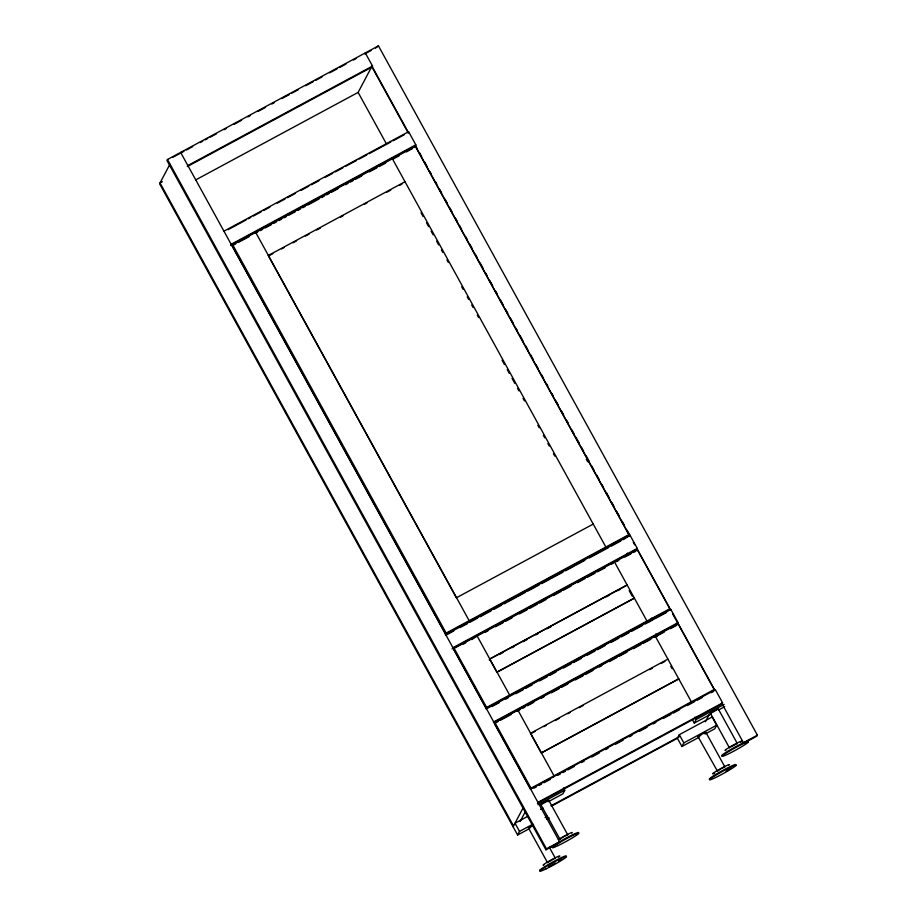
<?xml version="1.0" encoding="UTF-8"?>
<svg xmlns="http://www.w3.org/2000/svg" width="917" height="917" viewBox="0 0 917 917"><rect width="100%" height="100%" fill="white"/><g stroke="black" fill="none" stroke-linecap="round" stroke-linejoin="round"><path stroke-width="1.38" d="M721.645 703.052L743.733 743.24L756.88 736.156L757.396 735.159L378.446 45.85L167.49 159.489L166.963 160.475L545.924 849.795L559.061 842.712L559.588 841.726L180.638 152.405M169.909 164.246L159.604 183.767L517.624 835.009L529.785 828.452M232.689 244.77L232.161 245.756L445.639 634.071L628.34 535.654L628.867 534.668L415.39 146.353L232.689 244.77L446.166 633.085L445.639 634.071M378.446 45.85L375.534 48.131M371.97 66.219L358.123 92.411L195.493 180.019M372.52 66.058L372.004 67.056L187.332 166.527L187.859 165.541L372.52 66.058L365.298 52.934L364.783 53.92L371.018 50.561M408.088 132.701L408.615 131.704L415.825 144.84L415.309 145.826L230.637 245.309L231.164 244.312L415.825 144.84M414.862 147.339L415.39 146.353M454.144 648.365L453.617 649.351L486.102 708.428L669.456 609.667L669.972 608.67L637.498 549.592L454.144 648.365L486.618 707.443L486.102 708.428M468.644 621.68L469.172 620.694L255.694 232.379L255.167 233.365L257.677 232.024M489.254 659.942L489.77 658.945L627.125 584.954M713.839 690.409L714.366 689.424L678.271 623.778L494.916 722.539L494.401 723.536L530.485 789.182L715.386 689.722L722.607 702.858L722.08 703.843L537.408 803.326M509.095 696.049L509.623 695.052L477.138 635.974L471.774 639.573M605.335 548.045L605.862 547.059L392.384 158.744M452.092 648.892L636.753 549.421L637.281 548.423L630.059 535.299L623.262 539.677M626.196 555.564L627.515 553.066M636.971 550.578L637.498 549.592M530.485 789.182L531.012 788.196L714.366 689.424M513.107 826.802L523.424 807.281M520.111 821.552L525.384 811.579M517.624 835.009L519.526 831.398L532.915 824.188M553.49 776.791L554.017 775.805L517.922 710.148L517.394 711.145L519.916 709.781M646.451 622.058L646.978 621.061L614.493 561.983L611.444 564.333M649.821 621.623L651.723 618.024M653.764 619.502L655.025 617.095M563.474 787.921L564.757 790.271L562.866 793.87L548.251 801.733M670.316 610.47L670.843 609.484L678.064 622.609L677.537 623.606L494.125 722.401M545.924 849.795L546.44 848.798L559.588 841.726M677.755 624.764L678.271 623.778M690.845 702.8L691.361 701.814L655.277 636.169L654.749 637.155L664.435 631.939M705.035 734.047L714.779 728.797L716.681 725.198L712.165 716.991L679.302 734.689L677.399 738.3L681.916 746.495L698.949 737.325M681.916 746.495L683.818 742.896L716.681 725.198M692.358 719.547L694.295 723.066L696.198 719.467L724.189 704.394M705.437 721.725L709.391 714.24M743.733 743.24L744.26 742.243L757.396 735.159M560.023 839.319L540.801 804.473L543.919 802.421L548.698 800.197L567.829 834.997M548.698 800.197L546.566 801.687M547.552 862.702L528.421 827.902L533.579 824.738M559.932 839.273L563.038 837.21M729.485 747.928L710.354 713.139L714.492 710.515L718.252 708.864L737.383 743.664M718.252 708.864L715.145 710.927M717.541 771.323L697.975 736.569L700.118 735.079L705.872 732.293L724.923 767.036M705.872 732.293L704.588 733.268M717.105 771.369L720.212 769.306M741.968 741.142L741.842 741.268A9.617 0.722 -28.8 0 0 731.846 745.853A9.617 0.722 -28.8 0 0 725.851 750.301M547.736 862.496L553.639 859.069M730.78 746.965L736.947 743.698M544.56 802.822L545.592 802.26M172.946 157.265L179.778 153.575M181.371 152.726L183.881 151.362M186.392 150.01L192.673 146.628M200.215 142.571L202.726 141.218M205.236 139.865L207.746 138.513M210.257 137.16L216.538 133.779M224.08 129.71L226.591 128.357M234.133 124.299L241.664 120.242M247.945 116.86L250.467 115.496M257.998 111.438L265.54 107.381M271.822 103.999L274.332 102.647M281.863 98.589L289.405 94.52M291.915 93.167L298.197 89.786M305.739 85.728L313.27 81.67M315.792 80.318L322.073 76.925M329.604 72.867L337.147 68.809M339.657 67.457L345.938 64.075M353.469 60.006L355.991 58.654M162.389 181.681L160.028 182.953L513.531 825.988M223.943 231.187L408.615 131.704M228.138 229.64L237.239 224.734M238.225 224.207L246.031 220M248.312 218.773L250.822 217.409M253.344 216.057L261.104 211.873M263.626 210.52L269.907 207.139M277.301 203.15L284.981 199.012M287.491 197.659L295.022 193.602M301.257 190.243L308.846 186.162M311.344 184.81L318.91 180.741M325.18 177.359L332.779 173.267M335.232 171.949L342.855 167.834M345.377 166.481L356.587 160.441M359.097 159.088L366.811 154.939M369.15 153.678L381.942 146.789M382.962 146.239L390.768 142.032M393.015 140.817L404.317 134.73M233.376 245.103L235.795 243.807M238.214 242.501L249.115 236.632M260.187 230.671L262.698 229.319M265.196 227.966L271.466 224.585M273.977 223.232L276.487 221.891M278.997 220.538L281.508 219.186M284.006 217.833L286.517 216.481M289.027 215.128L295.297 211.747M297.807 210.406L300.317 209.053M302.828 207.7L305.327 206.348M307.837 204.995L319.127 198.92M321.638 197.568L324.137 196.215M326.647 194.863L329.157 193.51M331.667 192.157L337.937 188.787M345.457 184.73L347.967 183.377M350.477 182.025L352.988 180.672M355.498 179.331L361.768 175.949M369.287 171.892L376.818 167.845M379.317 166.493L385.587 163.111M393.072 159.088L399.124 155.821M406.391 151.913L412.444 148.646M405.016 181.726L268.223 255.534L456.437 597.895M269.048 255.671L272.819 253.642M281.599 248.92L284.098 247.567M292.878 242.833L296.638 240.804M305.418 236.082L309.189 234.053M316.709 229.995L320.469 227.978M340.539 217.169L343.038 215.816M364.358 204.331L366.869 202.978M386.94 192.169L390.699 190.14M399.48 185.417L401.99 184.065M456.54 597.712L593.23 524.077M446.166 633.085L628.867 534.668M445.398 634.782L630.059 535.299M446.132 635.091L453.697 631.011M459.944 627.641L467.567 623.537M469.997 622.23L477.654 618.104M480.176 616.751L491.352 610.733M493.862 609.369L501.599 605.209M504.121 603.844L506.642 602.492M507.686 601.93L516.73 597.059M517.738 596.52L525.556 592.302M527.779 591.098L539.093 585.012M541.603 583.659L550.773 578.719M551.656 578.249L562.958 572.151M565.468 570.798L574.73 565.812M575.521 565.388L584.805 560.379M589.344 557.949L598.675 552.917M599.386 552.527L608.762 547.483M611.284 546.119L620.74 541.03M452.608 647.906L637.281 548.423M463.303 644.135L465.721 642.828M485.437 632.203L487.959 630.85M495.524 626.781L503.078 622.7M505.599 621.348L511.904 617.955M519.458 613.886L527.023 609.805M529.545 608.452L537.098 604.372M539.62 603.019L545.924 599.626M553.478 595.557L561.044 591.476M563.565 590.124L571.119 586.055M577.423 582.65L584.989 578.581M587.51 577.229L595.064 573.148M597.586 571.795L605.151 567.726M616.384 561.663L618.815 560.367M624.867 557.1L630.919 553.845M633.338 552.538L635.756 551.232M627.033 585.138L489.678 659.128L496.899 672.253L634.243 598.262M499.329 654.509L503.112 652.468M511.927 647.723L514.448 646.359M523.275 641.613L527.057 639.573M535.872 634.816L538.394 633.464M547.208 628.707L550.991 626.678M606.435 596.807L608.957 595.454M617.783 590.697L620.305 589.344M496.991 672.081L634.346 598.09M486.618 707.443L669.972 608.67M486.17 708.956L670.843 609.484M491.936 706.571L499.467 702.502M505.748 699.121L508.27 697.768M515.801 693.711L523.343 689.653M525.854 688.3L532.135 684.907M539.666 680.85L547.208 676.792M549.719 675.439L556 672.058M563.542 667.989L571.073 663.931M573.595 662.578L581.126 658.521M587.407 655.139L594.95 651.07M597.46 649.717L604.991 645.66M611.272 642.278L618.815 638.221M621.325 636.868L628.867 632.799M631.377 631.446L642.679 625.36M645.201 624.007L652.732 619.949M655.242 618.597L666.556 612.499M493.392 722.092L678.064 622.609M495.604 722.883L498.034 721.576M500.453 720.269L511.342 714.4M522.438 708.428L524.96 707.064M527.481 705.712L533.786 702.319M541.339 698.25L543.861 696.886M551.426 692.816L558.98 688.747M561.502 687.383L567.806 683.99M575.36 679.921L582.925 675.84M585.447 674.488L593.001 670.419M599.305 667.026L601.827 665.662M609.392 661.593L616.946 657.523M619.468 656.159L627.033 652.09M633.326 648.697L640.891 644.617M643.413 643.264L650.967 639.195M670.487 628.672L676.54 625.417M667.908 659.14L530.462 733.313L541.282 753.006L678.637 679.016M531.287 733.44L535.07 731.399M543.896 726.654L546.417 725.301M555.232 720.544L559.015 718.504M567.829 713.758L570.351 712.394M579.177 707.649L582.96 705.609M649.74 669.639L652.262 668.275M661.077 663.53L664.859 661.489M541.385 752.823L678.729 678.832M533.958 788.162L536.479 786.809M538.99 785.456L541.5 784.104M544.01 782.751L550.292 779.37M557.834 775.301L560.344 773.948M562.855 772.595L565.365 771.243M567.875 769.89L574.157 766.509M581.699 762.451L584.209 761.099M591.752 757.029L599.282 752.972M605.564 749.59L608.086 748.238M615.616 744.18L623.159 740.111M629.44 736.729L631.951 735.377M639.481 731.319L647.024 727.261M653.305 723.88L655.815 722.516M663.358 718.458L670.889 714.4M673.41 713.048L679.692 709.666M687.223 705.609L694.765 701.539M697.275 700.187L702.296 697.482M711.088 692.748L713.609 691.395M537.935 802.329L722.607 702.858M537.992 804.69L564.757 790.271M694.295 723.066L711.34 713.896M718.641 709.953L724.717 706.675M527.183 816.646L515.01 823.191L519.526 831.398M540.572 809.424L543.002 808.118M550.968 805.825L679.566 736.557M552.034 805.825L677.617 738.185M545.076 817.632L547.518 816.325M546.83 819.271L549.26 817.953M713.105 712.028L714.022 711.546M531.161 826.79L532.181 826.263M564.07 836.648L565.09 836.109M721.243 768.744L723.983 767.369M543.552 803.361L540.801 804.473M699.786 735.927L700.714 735.457M712.165 712.498L710.354 713.139M530.232 827.26L528.421 827.902M566.018 835.639L567.394 835.032M698.995 736.294L697.975 736.569M554.43 858.702L555.37 858.369M748.387 742.002A15.027 1.123 -28.8 0 0 729.496 751.057A15.027 1.123 -28.8 0 0 727.846 754.175A15.027 1.123 -28.8 0 0 748.387 742.002L748.031 741.36A15.027 1.123 -28.8 0 0 734.116 747.584A15.027 1.123 -28.8 0 0 721.954 755.746M372.004 66.276L407.836 131.463M415.412 145.241L416.788 147.752M419.55 152.772L421.614 156.532M424.376 161.541L427.127 166.562M429.89 171.571L431.265 174.081M435.392 181.6L436.779 184.099M439.53 189.12L441.604 192.879M445.043 199.149L447.106 202.909M449.869 207.918L451.932 211.678M455.382 217.948L457.445 221.708M459.52 225.467L461.583 229.227M465.721 236.746L467.097 239.257M469.848 244.266L471.923 248.037M475.361 254.296L477.436 258.055M480.187 263.076L482.95 268.085M485.701 273.106L487.076 275.604M489.838 280.625L492.589 285.634M495.352 290.655L497.415 294.414M500.178 299.423L502.929 304.433M505.691 309.453L507.754 313.213M510.505 318.222L513.268 323.243M516.019 328.252L517.406 330.762M520.157 335.771L522.908 340.792M525.67 345.801L527.733 349.56M530.496 354.581L533.247 359.59M536.009 364.599L538.073 368.37M541.523 374.629L543.586 378.389M546.337 383.409L547.724 385.908M551.851 393.439L553.238 395.938M555.989 400.958L558.052 404.718M561.502 410.988L563.565 414.748M566.328 419.757L568.391 423.516M571.841 429.786L573.904 433.546M575.979 437.306L579.418 443.576M581.493 447.336L583.556 451.095M586.307 456.104L589.069 461.125M591.82 466.134L593.895 469.894M596.646 474.914L599.409 479.923M602.16 484.933L603.535 487.443M606.297 492.463L609.048 497.472M611.811 502.482L613.874 506.241M616.637 511.262L619.388 516.271M622.139 521.292L624.213 525.051M626.964 530.06L629.727 535.081M371.683 66.471L408.271 133.022M415.172 145.574L629.841 536.067M633.292 542.337L634.667 544.847M636.742 548.618L670.568 610.137M672.642 613.909L714.744 690.501M586.33 459.245L587.705 461.755M735.652 764.801L736.007 765.431A15.027 1.123 -28.8 0 1 715.466 777.605A15.027 1.123 -28.8 0 1 717.105 774.487A15.027 1.123 -28.8 0 1 736.007 765.431M358.157 92.468L386.412 143.866M655.85 633.968L657.225 636.478M629.222 590.72L632.237 596.21M670.763 666.281L672.115 668.745M421.041 212.813L423.104 216.572M426.554 222.842L428.629 226.602M431.116 231.13L433.179 234.89M436.618 241.16L438.693 244.919M441.444 249.928L442.819 252.427M446.957 259.947L448.333 262.445M461.721 286.803L463.096 289.302M467.234 296.833L468.61 299.343M471.739 305.04L473.126 307.55M477.253 315.058L478.628 317.569M502.046 360.152L504.465 364.553M507.216 369.562L509.29 373.334M512.041 378.343L514.804 383.363M517.555 388.384L518.942 390.883M523.08 398.414L524.455 400.924M537.855 425.293L539.23 427.792M543.357 435.311L544.744 437.822M547.896 443.553L549.272 446.063M553.409 453.594L554.785 456.093M694.914 717.128L696.198 719.467M679.302 734.689L683.818 742.896M494.916 722.539L531.012 788.196M552.194 846.861L552.538 847.491M549.306 847.239L555.45 858.427M167.49 159.489L546.44 848.798M539.815 870.29L540.159 870.921M710.652 778.911A15.027 1.123 -28.8 0 1 721.736 771.014A15.027 1.123 -28.8 0 1 734.964 765.5M731.136 768.148A15.027 1.123 -28.8 0 1 729.267 769.294M728.258 769.89A15.027 1.123 -28.8 0 1 726.104 771.151M712.773 773.902A9.617 0.722 -28.8 0 1 721.668 768.079A9.617 0.722 -28.8 0 1 729.015 765.145M714.675 773.249A9.617 0.722 -28.8 0 1 713.46 773.73M541.099 870.244A15.027 1.123 -28.8 0 1 552.183 862.347A15.027 1.123 -28.8 0 1 565.411 856.833M561.582 859.481A15.027 1.123 -28.8 0 1 558.705 861.235M555.438 863.115A15.027 1.123 -28.8 0 1 548.641 866.783M543.907 865.063A9.617 0.722 -28.8 0 1 552.114 859.412A9.617 0.722 -28.8 0 1 558.476 857.212M556.711 843.514A15.027 1.123 -28.8 0 1 574.099 834.046A15.027 1.123 -28.8 0 1 576.243 834.55M553.478 846.815A15.027 1.123 -28.8 0 1 554.43 845.016M558.361 839.525A9.617 0.722 -28.8 0 1 568.609 833.874A9.617 0.722 -28.8 0 1 571.853 833.049M741.406 741.715A9.617 0.722 -28.8 0 1 740.409 742.449M545.913 868.949A15.027 1.123 -28.8 0 0 566.454 856.765A15.027 1.123 -28.8 0 0 547.552 865.831A15.027 1.123 -28.8 0 0 545.913 868.949M558.293 845.508A15.027 1.123 -28.8 0 0 578.833 833.335A15.027 1.123 -28.8 0 0 559.943 842.391A15.027 1.123 -28.8 0 0 558.293 845.508"/></g></svg>
